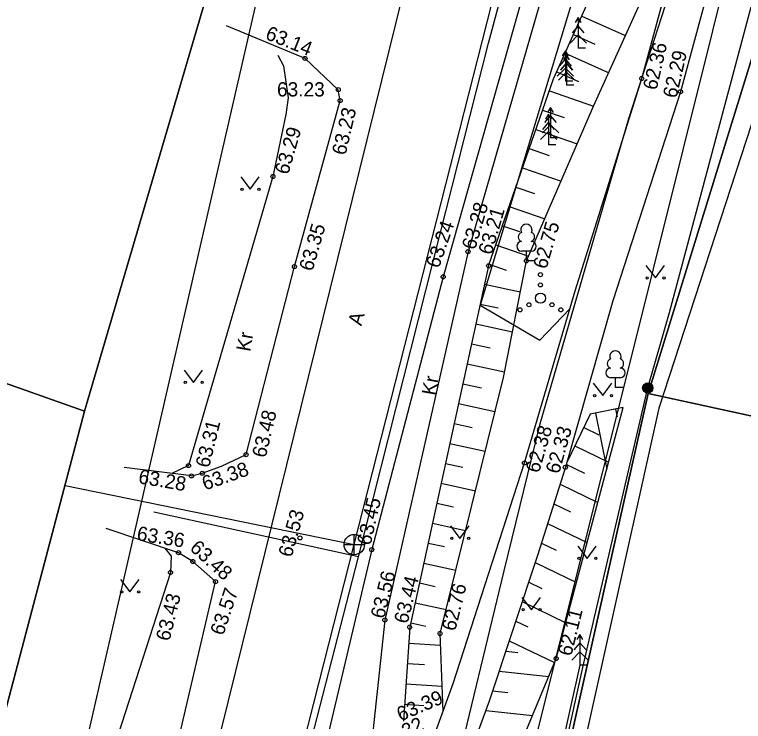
# Model space of a CAD drawing. Extents: x 640313 to 641418, y 6454078 to 6455966.
# Drawn here: x 640611.16 to 640646.9, y 6455083.02 to 6455117.69 of the extents above; entities that cross this region are included whole.
import ezdxf

# ---------------------------------------------------------------- set-up
doc = ezdxf.new("R2010")
doc.units = 0
for name, color, linetype in [('AED', 7, 'Continuous'), ('Default', 7, 'Continuous'), ('HALJASTUS', 7, 'Continuous'), ('KKAEV', 7, 'Continuous'), ('KORGUS-EH2000', 7, 'Continuous'), ('KTRASS', 7, 'Continuous'), ('MOOTPIIR', 7, 'Continuous'), ('MPOHULIIN', 7, 'Continuous'), ('PIIR', 7, 'Continuous'), ('POST', 7, 'Continuous'), ('PUU', 7, 'Continuous'), ('RELJEEF', 7, 'Continuous'), ('SITRASS', 7, 'Continuous'), ('TEE', 7, 'Continuous'), ('VTRASS', 7, 'Continuous')]:
    doc.layers.add(name, color=color, linetype=linetype)

# ---------------------------------------------------------------- blocks, each defined once
blk = doc.blocks.new('LEHTP1_1')
at = {"layer": 'Default'}
for p, q in [((0.48, 0.95), (-0.48, 0.95)), ((0, 0), (0, 0.95)), ((0.76, 0), (0, 0))]:
    blk.add_line(p, q, dxfattribs=at)
for centre, radius, start, end in [((0, 3.04), 0.554, 332.5799, 207.4201), ((-0.34, 2.345), 0.465, 109.02174, 253.14154), ((0.34, 2.345), 0.465, 286.85082, 70.98591), ((-0.475, 1.425), 0.475, 90.0016, 269.3953), ((0.475, 1.425), 0.475, 270.6047, 89.9984)]:
    blk.add_arc(centre, radius, start, end, dxfattribs=at)
blk = doc.blocks.new('MEPOST_1')
at = {"layer": 'Default'}
for radius in [0.5, 0.45, 0.4, 0.35, 0.3, 0.25, 0.2, 0.15, 0.1, 0.05]:
    blk.add_circle((0, 0), radius, dxfattribs=at)
blk = doc.blocks.new('KUUSK1_1')
at = {"layer": 'Default'}
for p, q in [((0, 3), (-0.3, 2.5)), ((0.3, 2.5), (0, 3)), ((0, 3), (0, 0)), ((0, 2.2), (-0.6, 1.5)), ((0.6, 1.5), (0, 2.2)), ((0, 1.3), (-0.8, 0.5)), ((0.8, 0.5), (0, 1.3)), ((0.72, 0), (0, 0))]:
    blk.add_line(p, q, dxfattribs=at)
blk = doc.blocks.new('MURU_1')
at = {"layer": 'Default'}
for p, q in [((-0.927, 1.213), (0, 0)), ((0, 0), (0.891, 1.213))]:
    blk.add_line(p, q, dxfattribs=at)
for centre in [(-0.802, 0), (0.856, 0)]:
    blk.add_circle(centre, 0.11, dxfattribs=at)
blk = doc.blocks.new('VQSA')
at = {"layer": 'Default'}
for centre, radius in [((0, 2.3), 0.2), ((0, 1.3), 0.2), ((0, 0), 0.5), ((-1.13, -0.65), 0.2), ((1.13, -0.65), 0.2), ((-2, -1.15), 0.2), ((2, -1.15), 0.2)]:
    blk.add_circle(centre, radius, dxfattribs=at)
blk = doc.blocks.new('KAKAEV')
at = {"layer": 'Default'}
for p, q in [((0, -1), (0, 1)), ((-1, 0), (1, 0))]:
    blk.add_line(p, q, dxfattribs=at)
blk.add_circle((0, 0), 1, dxfattribs=at)
blk = doc.blocks.new('RING02_1')
at = {"layer": 'KORGUS-EH2000'}
blk.add_circle((0, 0), 0.2, dxfattribs=at)

msp = doc.modelspace()

# ---------------------------------------------------------------- linework, layer by layer
at = {"layer": 'AED'}
msp.add_lwpolyline([(640636.234, 6455073.018), (640639.054, 6455085.819), (640642.206, 6455099.374), (640643.279, 6455103.069), (640648.033, 6455120.896), (640651.545, 6455133.216)], dxfattribs=at)
at = {"layer": 'HALJASTUS'}
msp.add_lwpolyline([(640643.825, 6455135.978), (640633.994, 6455103.436), (640636.912, 6455101.722), (640638.391, 6455103.255)], dxfattribs=at)
at = {"layer": 'KORGUS-EH2000'}
for centre in [(640641.913, 6455114.551), (640643.813, 6455113.902), (640623.828, 6455109.747), (640633.393, 6455106.064), (640634.403, 6455105.366), (640636.257, 6455105.608), (640636.163, 6455095.696), (640619.687, 6455095.568), (640638.166, 6455095.487), (640618.803, 6455090.325), (640629.314, 6455087.995), (640630.536, 6455087.643), (640632.024, 6455087.334), (640637.716, 6455086.108)]:
    msp.add_circle(centre, 0.1, dxfattribs=at)
at = {"layer": 'KTRASS'}
for points in [[(640627.816, 6455091.694), (640636.568, 6455126.128)], [(640613.638, 6455094.584), (640627.816, 6455091.694)], [(640623.083, 6455073.113), (640627.816, 6455091.694)]]:
    msp.add_lwpolyline(points, dxfattribs=at)
at = {"layer": 'MOOTPIIR'}
for points in [[(640591.09, 6454948.716), (640604.064, 6455012.933), (640632.028, 6455126.046), (640607.321, 6455134.627), (640614.247, 6455148.893), (640636.99, 6455141.553), (640667.59, 6455205.131), (640699.276, 6455252.839), (640730.548, 6455292.485), (640782.03, 6455348.516), (640835.063, 6455392.451)], [(640831.987, 6455369.708), (640804.902, 6455349.084), (640757.4, 6455302.409), (640740.666, 6455280.997), (640698.862, 6455230.058), (640676.016, 6455190.515), (640658.622, 6455147.045), (640642.754, 6455098.38), (640632.261, 6455051.188), (640632.338, 6455033.562), (640626.226, 6455019.903), (640639.528, 6455016.979), (640636.698, 6455002.222)]]:
    msp.add_lwpolyline(points, dxfattribs=at)
at = {"layer": 'MPOHULIIN'}
msp.add_lwpolyline([(640617.69, 6455142.573), (640624.05, 6455122.872), (640613.837, 6455078.371)], dxfattribs=at)
at = {"layer": 'PIIR'}
for points in [[(640739.61, 6455314.72), (640755.89, 6455301.83), (640741.54, 6455283.54), (640697.65, 6455229.54), (640675.3, 6455191.58), (640657.47, 6455148.45), (640642.23, 6455099.11), (640631.3, 6455050.34), (640603.96, 6455054.99), (640609.72, 6455079.83), (640614.58, 6455098.23), (640624.08, 6455130.56), (640627.03, 6455139.35), (640634.49, 6455157.74), (640642.86, 6455177.61), (640660.41, 6455213.1), (640667.69, 6455224.71), (640690.12, 6455256.87), (640698.66, 6455264.1), (640719.55, 6455290.46)], [(640614.58, 6455098.23), (640556.22, 6455118.92), (640562.6, 6455152.43), (640624.08, 6455130.56)], [(640657.47, 6455148.45), (640686.34, 6455138.69), (640671.5, 6455092.72), (640642.23, 6455099.11)], [(640609.72, 6455079.83), (640600.73, 6455081.61), (640554.32, 6455093.21), (640551.6, 6455094.01), (640556.22, 6455118.92), (640614.58, 6455098.23)], [(640642.23, 6455099.11), (640671.5, 6455092.72), (640660.51, 6455043.9), (640631.3, 6455050.34)]]:
    msp.add_lwpolyline(points, close=True, dxfattribs=at)
at = {"layer": 'PUU'}
msp.add_lwpolyline([(640638.88, 6455085.784), (640636.027, 6455073.028)], dxfattribs=at)
at = {"layer": 'RELJEEF'}
for p, q in [((640638.97, 6455117.614), (640641.067, 6455116.672)), ((640638.56, 6455116.702), (640639.614, 6455116.228)), ((640638.151, 6455115.79), (640640.27, 6455114.838)), ((640637.741, 6455114.877), (640638.806, 6455114.399)), ((640637.382, 6455113.945), (640639.554, 6455113.191)), ((640637.054, 6455113), (640638.104, 6455112.636)), ((640636.726, 6455112.056), (640638.754, 6455111.352)), ((640636.398, 6455111.111), (640637.376, 6455110.771)), ((640636.07, 6455110.166), (640637.954, 6455109.512)), ((640635.742, 6455109.222), (640636.648, 6455108.907)), ((640635.414, 6455108.277), (640637.155, 6455107.673)), ((640635.086, 6455107.332), (640635.92, 6455107.043)), ((640634.758, 6455106.388), (640636.355, 6455105.833)), ((640634.43, 6455105.443), (640635.27, 6455105.151)), ((640634.207, 6455104.469), (640635.957, 6455104.087)), ((640633.994, 6455103.492), (640634.879, 6455103.298)), ((640633.781, 6455102.515), (640635.571, 6455102.124)), ((640633.568, 6455101.538), (640634.472, 6455101.34)), ((640633.354, 6455100.561), (640635.184, 6455100.161)), ((640633.141, 6455099.583), (640634.049, 6455099.385)), ((640632.928, 6455098.606), (640634.716, 6455098.216)), ((640640.631, 6455098.336), (640640.707, 6455097.956)), ((640639.65, 6455098.141), (640640.198, 6455095.389)), ((640632.715, 6455097.629), (640633.595, 6455097.437)), ((640639.066, 6455097.434), (640639.809, 6455097.075)), ((640632.502, 6455096.652), (640634.236, 6455096.274)), ((640638.631, 6455096.533), (640640.29, 6455095.732)), ((640632.289, 6455095.675), (640633.142, 6455095.489)), ((640638.196, 6455095.633), (640639.111, 6455095.191)), ((640632.075, 6455094.698), (640633.755, 6455094.332)), ((640637.906, 6455094.662), (640639.764, 6455093.765)), ((640631.862, 6455093.721), (640632.689, 6455093.541)), ((640637.603, 6455093.698), (640638.413, 6455093.307)), ((640631.649, 6455092.744), (640633.275, 6455092.39)), ((640637.299, 6455092.735), (640639.238, 6455091.798)), ((640631.436, 6455091.767), (640632.235, 6455091.593)), ((640636.996, 6455091.771), (640637.715, 6455091.423)), ((640631.223, 6455090.79), (640632.794, 6455090.447)), ((640636.687, 6455090.809), (640638.712, 6455089.831)), ((640631.01, 6455089.813), (640631.782, 6455089.645)), ((640636.369, 6455089.852), (640637.018, 6455089.539)), ((640630.796, 6455088.836), (640632.314, 6455088.505)), ((640636.051, 6455088.895), (640638.186, 6455087.864)), ((640635.733, 6455087.938), (640636.32, 6455087.655)), ((640630.583, 6455087.859), (640631.328, 6455087.697)), ((640630.484, 6455086.866), (640632.046, 6455086.762)), ((640635.416, 6455086.981), (640637.634, 6455085.91)), ((640635.243, 6455086.463), (640635.839, 6455086.399)), ((640630.418, 6455085.868), (640631.252, 6455085.813)), ((640634.921, 6455085.492), (640637.352, 6455085.232)), ((640630.351, 6455084.871), (640632.125, 6455084.752)), ((640634.598, 6455084.52), (640635.339, 6455084.441)), ((640630.285, 6455083.873), (640631.224, 6455083.81)), ((640634.26, 6455083.551), (640636.553, 6455083.306))]:
    msp.add_line(p, q, dxfattribs=at)
for points in [[(640634.403, 6455105.366), (640637.584, 6455114.528), (640644.82, 6455130.64), (640643.22, 6455133.607), (640643.907, 6455136.248)], [(640632.173, 6455083.509), (640632.024, 6455087.334), (640635.131, 6455099.893), (640636.257, 6455105.608), (640639.554, 6455113.191), (640644.499, 6455124.147)], [(640634.403, 6455105.366), (640630.536, 6455087.643), (640630.228, 6455083.03)], [(640632.556, 6455073.676), (640637.716, 6455086.108), (640641.006, 6455098.411)], [(640641.006, 6455098.411), (640639.382, 6455098.088), (640638.242, 6455095.727)]]:
    msp.add_lwpolyline(points, dxfattribs=at)
at = {"layer": 'SITRASS'}
for points in [[(640698.39, 6455234.097), (640686.159, 6455216.026), (640674.021, 6455197.773), (640666.584, 6455184.559), (640665.123, 6455178.723), (640658.997, 6455163.993), (640655.996, 6455155.759), (640652.983, 6455148.538), (640650.054, 6455141.108), (640649.204, 6455137.481), (640647.468, 6455132.53), (640646.076, 6455128.043), (640644.507, 6455122.59), (640641.262, 6455112.572), (640636.899, 6455097.556), (640635.157, 6455090.403), (640632.648, 6455080.049), (640629.629, 6455068.14), (640629.219, 6455065.846), (640627.466, 6455052.496), (640625.692, 6455044.359), (640623.183, 6455032.401), (640620.257, 6455019.27), (640616.552, 6455002.466)], [(640655.808, 6455150.976), (640655.601, 6455150.117), (640648.284, 6455128.579), (640641.012, 6455099.375), (640635.76, 6455078.403), (640633.121, 6455067.461), (640630.63, 6455056.213), (640629.523, 6455050.476), (640626.534, 6455029.852), (640625.343, 6455020.774), (640625.193, 6455019.918)]]:
    msp.add_lwpolyline(points, dxfattribs=at)
at = {"layer": 'TEE'}
for p, q in [((640625.401, 6455115.534), (640621.546, 6455117.14)), ((640619.832, 6455095.062), (640616.537, 6455095.475)), ((640619.195, 6455091.297), (640615.645, 6455092.486))]:
    msp.add_line(p, q, dxfattribs=at)
for points in [[(640642.58, 6455136.33), (640641.616, 6455135.952), (640637.072, 6455122.162), (640632.177, 6455104.824), (640628.671, 6455091.448), (640623.685, 6455070.382), (640624.249, 6455068.806), (640624.623, 6455068.374), (640625.451, 6455067.924), (640626.781, 6455067.626)], [(640626.781, 6455067.626), (640627.335, 6455069.981), (640628.899, 6455074.524), (640632.672, 6455084.878), (640634.751, 6455091.35), (640636.163, 6455095.696), (640638.652, 6455104.139), (640641.913, 6455114.551), (640644.791, 6455125.124), (640646.763, 6455132.199), (640647.327, 6455134.801), (640644.429, 6455135.807), (640642.58, 6455136.33)], [(640642.795, 6455136.269), (640641.495, 6455132.748), (640637.138, 6455119.047), (640633.393, 6455106.064), (640629.314, 6455087.995), (640628.729, 6455082.51)], [(640646.754, 6455124.761), (640643.813, 6455113.902), (640640.501, 6455103.641), (640638.166, 6455095.487), (640636.801, 6455091.152), (640634.428, 6455084.008), (640630.797, 6455074.143), (640629.164, 6455069.377), (640628.664, 6455067.018), (640629.983, 6455066.702), (640632.784, 6455065.999), (640634.595, 6455065.627), (640633.913, 6455062.206)], [(640624.06, 6455115.696), (640624.347, 6455115.169), (640624.582, 6455113.606), (640624.457, 6455112.788), (640623.828, 6455109.747), (640619.687, 6455095.568), (640618.875, 6455095.182)], [(640619.832, 6455095.062), (640620.364, 6455095.191), (640621.312, 6455095.534), (640622.511, 6455096.105), (640624.879, 6455105.326), (640627.122, 6455113.467), (640627.03, 6455114.002), (640625.401, 6455115.534)], [(640618.53, 6455091.52), (640618.834, 6455091.124), (640618.803, 6455090.325), (640614.698, 6455077.631), (640613.81, 6455077.738)], [(640616.641, 6455076.117), (640617.319, 6455076.09), (640617.913, 6455076.594), (640621.012, 6455089.879), (640619.901, 6455090.864), (640619.195, 6455091.297)]]:
    msp.add_lwpolyline(points, dxfattribs=at)
at = {"layer": 'VTRASS'}
for points in [[(640618.123, 6455048.332), (640620.889, 6455061.224), (640623.278, 6455072.682), (640626.275, 6455084.288), (640628.024, 6455091.087), (640631.708, 6455105.642), (640634.405, 6455116.278), (640636.886, 6455125.538), (640639.312, 6455132.619), (640641.887, 6455140.134), (640652.45, 6455135.939), (640652.887, 6455135.728)], [(640628.024, 6455091.087), (640617.992, 6455093.279)]]:
    msp.add_lwpolyline(points, dxfattribs=at)

# ---------------------------------------------------------------- block references
at = {"layer": 'HALJASTUS', "xscale": 0.5, "yscale": 0.5}
for name, p in [('MURU_1', (640622.712, 6455109.119)), ('MURU_1', (640642.581, 6455104.773)), ('VQSA', (640636.945, 6455103.779)), ('MURU_1', (640619.931, 6455099.646)), ('MURU_1', (640640, 6455099)), ('MURU_1', (640633, 6455092)), ('MURU_1', (640639.235, 6455091.016)), ('MURU_1', (640616.815, 6455089.375)), ('MURU_1', (640636.5, 6455088.5))]:
    msp.add_blockref(name, p, dxfattribs=at)
at = {"layer": 'KKAEV', "xscale": 0.5, "yscale": 0.5}
msp.add_blockref('KAKAEV', (640627.816, 6455091.694), dxfattribs=at)
at = {"layer": 'KORGUS-EH2000', "xscale": 0.5, "yscale": 0.5}
for p in [(640625.401, 6455115.534), (640627.03, 6455114.002), (640627.122, 6455113.467), (640624.879, 6455105.326), (640632.177, 6455104.824), (640622.511, 6455096.105), (640619.832, 6455095.062), (640620.364, 6455095.191), (640625.151, 6455092.022), (640628.671, 6455091.448), (640619.195, 6455091.297), (640619.901, 6455090.864), (640621.012, 6455089.879)]:
    msp.add_blockref('RING02_1', p, dxfattribs=at)
at = {"layer": 'POST', "xscale": 0.5, "yscale": 0.5}
msp.add_blockref('MEPOST_1', (640642.206, 6455099.374), dxfattribs=at)
at = {"layer": 'PUU', "xscale": 0.5, "yscale": 0.5}
for name, p in [('KUUSK1_1', (640638.797, 6455116.04)), ('KUUSK1_1', (640638.166, 6455114.412)), ('KUUSK1_1', (640638.225, 6455114.216)), ('KUUSK1_1', (640638.226, 6455114.218)), ('KUUSK1_1', (640637.439, 6455111.636)), ('KUUSK1_1', (640637.341, 6455111.305)), ('LEHTP1_1', (640636.257, 6455105.608)), ('LEHTP1_1', (640640.623, 6455099.403)), ('KUUSK1_1', (640638.88, 6455085.784))]:
    msp.add_blockref(name, p, dxfattribs=at)

# ---------------------------------------------------------------- texts
at = {"layer": 'KORGUS-EH2000'}
for s, rotation, p in [('63.14', 338.3254, (640623.408, 6455116.504)), (' 62.36 ', 76.9904, (640642.581, 6455113.693)), (' 62.29 ', 76.9904, (640643.556, 6455113.296)), ('63.23', 76.8475, (640627.387, 6455110.752)), (' 63.29', 73.7185, (640624.5, 6455109.551)), (' 63.28', 73.7185, (640633.668, 6455105.861)), (' 63.21', 73.7185, (640634.474, 6455105.614)), ('63.35', 73.957, (640625.767, 6455105.064)), ('63.24', 70.6723, (640631.961, 6455105.207)), (' 62.75', 73.7185, (640637.164, 6455104.918)), ('63.48', 76.5243, (640623.469, 6455095.915)), (' 63.31', 76.0323, (640620.631, 6455095.171)), (' 62.38 ', 73.5745, (640636.798, 6455094.915)), (' 62.33 ', 74.0203, (640637.782, 6455094.875)), ('63.38', 19.321, (640620.496, 6455094.341)), ('63.28', 350.2, (640617.195, 6455094.708)), ('63.45', 77.2805, (640628.616, 6455091.622)), ('63.53', 74.3636, (640624.744, 6455091.035)), ('63.36', 350.7854, (640617.121, 6455091.916)), ('63.48', 317.7315, (640619.705, 6455091.466)), (' 63.56', 76.0323, (640629.218, 6455087.774)), (' 63.44', 76.0323, (640630.365, 6455087.528)), (' 62.76', 76.0323, (640632.703, 6455087.165)), ('63.57', 71.469, (640621.392, 6455087.2)), (' 63.43', 76.0323, (640618.69, 6455086.673)), (' 62.11', 76.0323, (640638.395, 6455085.939)), ('63.39', 23.1461, (640630.083, 6455083.014)), ('63.32', 26.6763, (640629.194, 6455081.6))]:
    msp.add_text(s, height=0.7, rotation=rotation, dxfattribs=at).set_placement(p)
msp.add_text('63.23', height=0.7, dxfattribs=at).set_placement((640624.026, 6455113.669))
at = {"layer": 'TEE'}
for s, rotation, p in [('A', 74.407, (640628.165, 6455102.387)), ('Kr', 80.0392, (640622.71, 6455101.127)), ('Kr', 80.0392, (640631.8, 6455098.975))]:
    msp.add_text(s, height=0.7, rotation=rotation, dxfattribs=at).set_placement(p)

doc.saveas('drawing.dxf')
